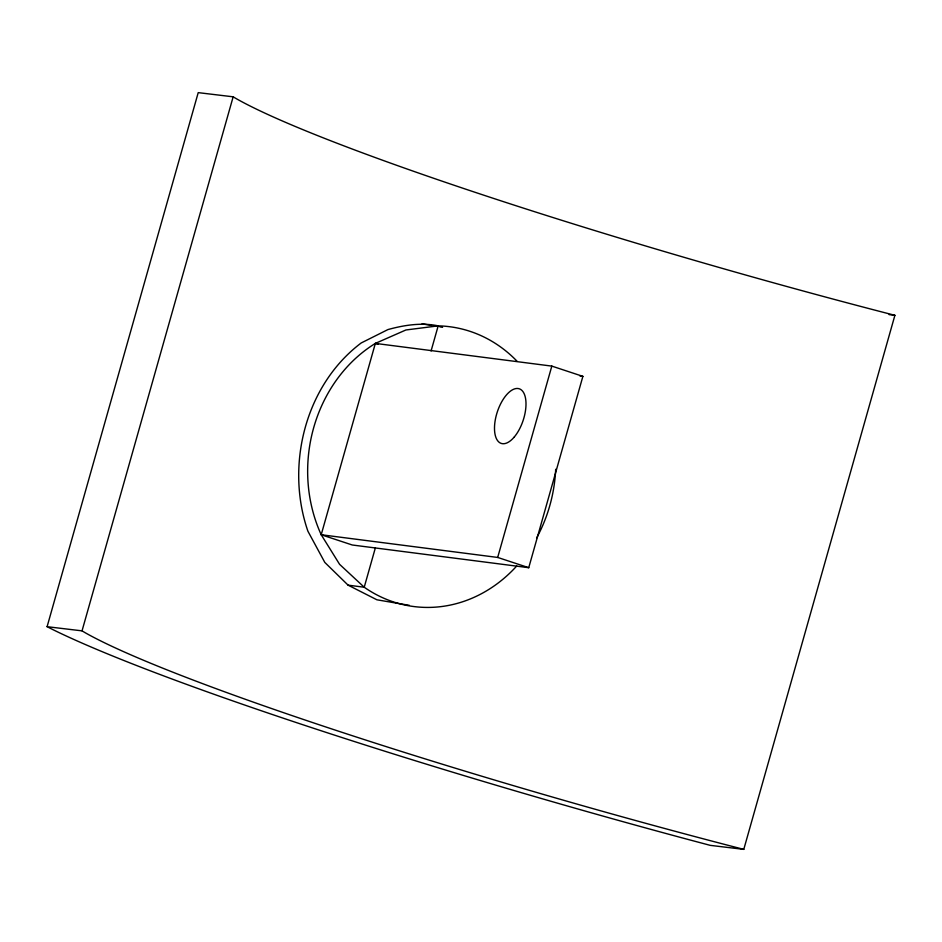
<?xml version="1.0" encoding="UTF-8"?>
<svg xmlns="http://www.w3.org/2000/svg" width="942" height="942" viewBox="0 0 942 942"><rect width="100%" height="100%" fill="white"/><g stroke="black" fill="none" stroke-linecap="round" stroke-linejoin="round"><path stroke-width="1.41" d="M47.1 626.689L198.22 92.634L233.157 96.814L236.136 98.58A561.456 45.028 15.8 0 0 884.102 312.532L894.9 315.311L743.78 849.366L710.221 845.351L688.755 839.64A617.151 49.49 15.8 0 1 53.27 629.809L47.1 626.689L82.036 630.857L85.016 632.635A561.456 45.028 15.8 0 0 732.982 846.587L743.78 849.366M82.036 630.857L233.157 96.814M516.734 565.989A141.053 123.802 -82.7 0 1 364.224 587.231L339.579 564.317L321.21 534.738L375.352 343.406L405.884 329.983L438.183 325.861A141.053 123.802 -82.7 0 1 517.052 361.222M375.305 548.079L364.224 587.231L348.093 585.159L324.802 562.409L307.916 531.229C285.214 465.748 305.031 385.337 361.186 342.97L387.939 329.57C404 325.143 421.557 322.329 438.183 325.861L431.071 350.989M321.21 534.738L497.682 557.44L551.824 366.108L582.886 376.364L528.745 567.696L352.273 544.994L321.21 534.738A141.053 123.802 -82.7 0 1 375.352 343.406L551.824 366.108M889.06 314.616L894.9 315.311M579.978 375.988L582.886 376.364M409.346 605.329L376.918 599.795L348.093 585.159M439.843 326.874L442.575 327.333M422.051 323.789L431.636 325.449M434.38 325.92L437.112 326.403M375.352 343.406L378.048 344.301M497.682 557.44L528.745 567.696M555.686 469.269A141.053 123.802 -82.7 0 1 536.563 538.047M514.391 436.853A28.766 13.6 -71.7 0 0 521.326 389.906A28.766 13.6 -71.7 0 0 495.009 421.545A28.766 13.6 -71.7 0 0 514.391 436.853"/></g></svg>
